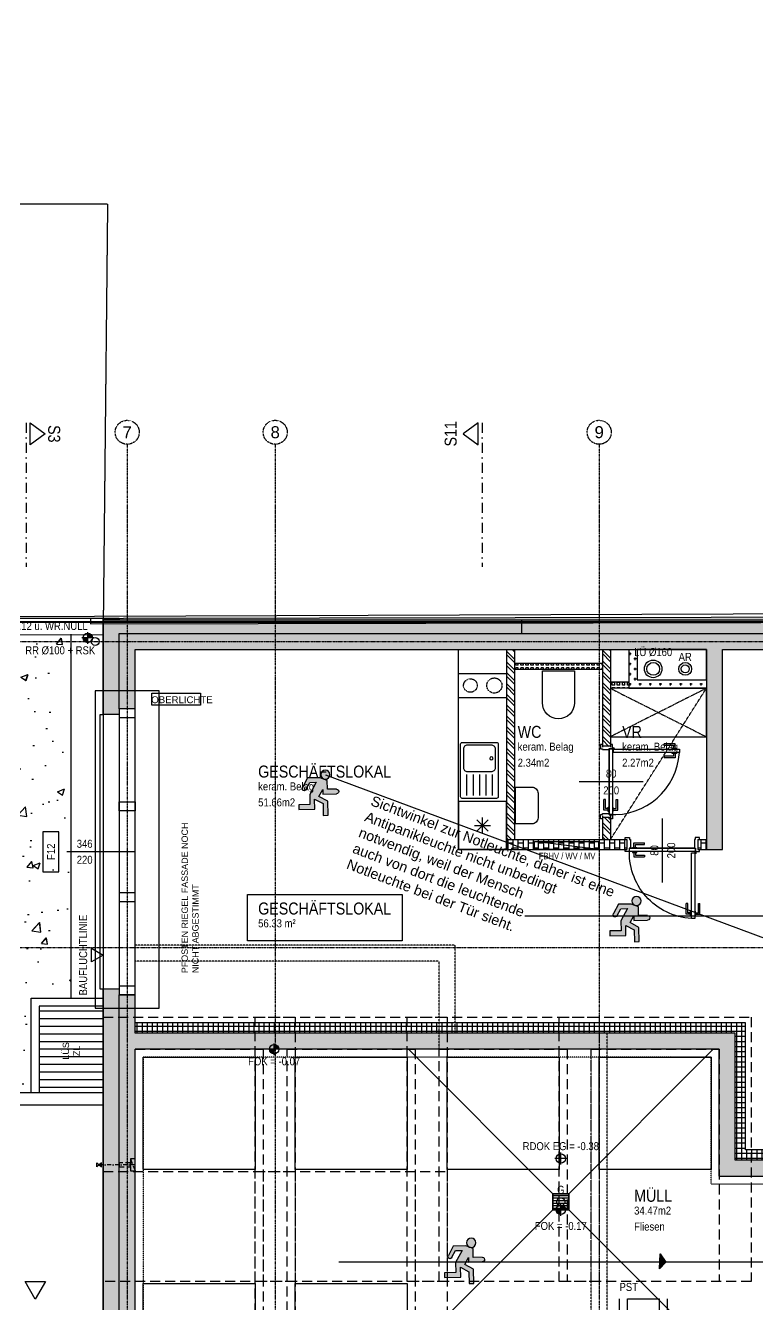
# Model space of a CAD drawing. Header units: millimetres. Extents: x -5498 to 144064, y 340 to 109563.
# Drawn here: x 48446 to 57595, y 48069 to 64046 of the extents above; entities that cross this region are included whole.
import ezdxf
from ezdxf.enums import TextEntityAlignment as Align

# ---------------------------------------------------------------- set-up
doc = ezdxf.new("R2010")
doc.units = ezdxf.units.MM
for name, pattern in [('ACAD_ISO08W100', [36, 24, -3, 6, -3]), ('DASHDOT', [1, 0.5, -0.25, 0, -0.25]), ('HIDDEN', [0.375, 0.25, -0.125]), ('HIDDEN2', [0.1875, 0.125, -0.0625]), ('STRICHLINIE', [0.75, 0.5, -0.25]), ('STRICHPUNKT', [1, 0.5, -0.25, 0, -0.25]), ('STRICHPUNKTX2', [2, 1, -0.5, 0, -0.5])]:
    doc.linetypes.add(name, pattern=pattern)
for name, color, linetype in [('00-WOL-G00-LEG-M0', 22, 'Continuous'), ('00_HLP-G00-LEG-M0', 6, 'Continuous'), ('01-ANS-G00-LEG-M0', 251, 'Continuous'), ('01-BFL-G00-LEG-M0', 251, 'Continuous'), ('01-SCH-G00-LEG-M0', 251, 'STRICHPUNKTX2'), ('01-SYM-G00-Leg-M0', 251, 'Continuous'), ('01-TXT---------M0', 251, 'Continuous'), ('01-TXT---------PP', 1, 'Continuous'), ('01-TXT-G00-LEG-M0', 1, 'Continuous'), ('02-ABB-G00-LEG-M0', 251, 'Continuous'), ('02-ANS-G00-LEG-M0', 251, 'Continuous'), ('02-ANS-G00-LEG-Rigol', 251, 'Continuous'), ('02-AXO-G00-LEG-M0', 251, 'STRICHPUNKT'), ('02-DIM-G00-LEG-BEHÖRDE', 251, 'Continuous'), ('02-FIL-G00-LEG-GK', 251, 'Continuous'), ('02-FIL-G00-LEG-GRÜN', 251, 'Continuous'), ('02-FIL-G00-LEG-LILA', 251, 'Continuous'), ('02-FIL-G00-LEG-ORANGE', 251, 'Continuous'), ('02-FIL-G00-Leg-STB', 251, 'Continuous'), ('02-TWA---------M0', 251, 'Continuous'), ('02-TWA-G00-LEG-M0', 251, 'Continuous'), ('02-TWB-G00-LEG-M0', 251, 'Continuous'), ('02-WDA-G00-LEG-M0', 251, 'Continuous'), ('02-ZWA---------M0', 251, 'Continuous'), ('02-ZWA-G00-LEG-M0', 251, 'Continuous'), ('03-ANS-G00-LEG-M0', 251, 'Continuous'), ('03-HID-G00-LEG-M0', 251, 'HIDDEN2'), ('03-SYM-G00-LEG-M0', 251, 'Continuous'), ('04-TXT---------EP', 251, 'Continuous'), ('04-TXT-G00-Leg-M0', 251, 'Continuous'), ('04-TXT-G00-LEG-POS', 8, 'Continuous'), ('05-STO--------M0', 251, 'Continuous'), ('05-STO-G00-LEG-M0', 251, 'Continuous'), ('05-SYM---------M0', 251, 'Continuous'), ('05-SYM--------M0', 251, 'Continuous'), ('05-SYM-G00-LEG-M0', 251, 'Continuous'), ('05-TXT---------PP', 8, 'Continuous'), ('05-TXT--------M0', 251, 'Continuous'), ('05-TXT-G00-LEG-M0', 251, 'Continuous'), ('07-MOB---------M0', 251, 'Continuous'), ('07-SAN---------M0', 251, 'Continuous'), ('07-SAN-G00-LEG-FBHZG-EVERT', 251, 'Continuous'), ('07-SAN-G00-Leg-Küche', 251, 'Continuous'), ('07-SAN-G00-LEG-M0', 251, 'Continuous'), ('07-SYM-G00-LEG-M0', 251, 'STRICHPUNKT'), ('07-TXT---------M0', 251, 'Continuous'), ('07_MOB-G00-LEG-M0', 6, 'HIDDEN2'), ('09-VER-G00-LEG-GRUNDSTÜCKSGRENZE', 251, 'Continuous'), ('09-WEG_G00-LEG-M0', 251, 'Continuous')]:
    doc.layers.add(name, color=color, linetype=linetype)
doc.layers.add('00_HLP---------M0', color=251, linetype='Continuous', plot=False)
doc.layers.add('07_MOB---------M0', color=251, linetype='Continuous', plot=False)
doc.layers.add('E_ERDUNG', color=150, linetype='ACAD_ISO08W100', true_color=0x0f87ff)
doc.layers.add('E_Steckdose+Schalter', color=150, linetype='Continuous', true_color=0x0b6cf4)
doc.styles.add('ARIAL', font='arial.ttf', dxfattribs={"width": 0.85})
doc.styles.get("Standard").update_dxf_attribs({"font": 'arial.ttf'})
doc.linetypes.add('ZICKZACK', pattern='A,0.00254,-5.08,[131,ltypeshp.shx,S=5.08,R=0,X=-5.08,Y=0],-10.16,[131,ltypeshp.shx,S=5.08,R=180,X=5.08,Y=0],-5.08', length=20.32254)
pattern_1 = [(135, (-23245.73, -3508.61), (-67.35192, -67.35192), []), (135, (-23245.73, -3463.7), (-67.35192, -67.35192), [])]
pattern_2 = [(359.70755, (-20078.772, 18756.93), (47.764726, 27.252854), [31.75, -63.5]), (119.70755, (-20078.772, 18756.93), (-47.484027, 27.739039), [31.75, -63.5]), (59.70755, (-20078.772, 18756.93), (0.280699, 54.9918935), [-63.5, 31.75])]
pattern_3 = [(360, (91754.27, -3508.606), (47.625, 27.4963), [31.75, -63.5]), (120, (91754.27, -3508.606), (-47.624994, 27.49631), [31.75, -63.5]), (60, (91754.27, -3508.606), (6e-06, 54.99261), [-63.5, 31.75])]
pattern_4 = [(90, (-23245.73, -3508.606), (-63.5, 4e-09), []), (180, (-23245.73, -3508.6), (-8e-09, -127), [63.5, -63.5]), (180, (-23245.73, -3445.1), (-8e-09, -127), [-63.5, 63.5])]

# ---------------------------------------------------------------- blocks, each defined once
blk = doc.blocks.new('654564564566')
at = {"layer": 'E_Steckdose+Schalter'}
blk.add_lwpolyline([(-62.77, 3878), (-62.76, 3871.9), (-64.27, 3871.9), (-64.28, 3877.99), (-62.77, 3878)], dxfattribs=at)
blk.add_text('OBERLICHTE', height=0.86, rotation=270.0618, dxfattribs=at).set_placement((-64.02, 3878.07))
blk = doc.blocks.new('01-SQM')
at = {"layer": '01-TXT---------M0', "color": 1, "style": 'ARIAL', "width": 0.85}
blk.add_attdef('ROOM', (0, 0), '', height=0.15, dxfattribs=at)
blk.add_attdef('AREA', text='', height=0.1, dxfattribs=at).set_placement((0, -0.06), align=Align.TOP_LEFT)
at = {"layer": '01-TXT---------PP', "color": 1, "style": 'ARIAL', "width": 0.85}
blk.add_attdef('NR', text='', height=0.15, dxfattribs=at).set_placement((-0.117, 0), align=Align.RIGHT)
blk.add_attdef('FLOOR', text='', height=0.1, dxfattribs=at).set_placement((0, -0.26), align=Align.TOP_LEFT)
blk = doc.blocks.new('03-rar')
blk.add_circle((0, 0), 0.05)
at = {"layer": '01-TXT---------M0', "color": 8, "style": 'ARIAL', "width": 0.85}
blk.add_attdef('RR', text='', height=0.1, dxfattribs=at).set_placement((0, 0.1), align=Align.CENTER)
blk = doc.blocks.new('05-TXT')
at = {"layer": '05-TXT--------M0'}
blk.add_line((-0.4, 0), (0.4, 0), dxfattribs=at)
at = {"layer": '05-TXT--------M0', "color": 8, "style": 'ARIAL', "width": 0.85}
blk.add_attdef('BREITE', text='', height=0.1, dxfattribs=at).set_placement((0, 0.05), align=Align.CENTER)
blk.add_attdef('HÖHE', text='', height=0.1, rotation=360, dxfattribs=at).set_placement((0, -0.06), align=Align.TOP_CENTER)
blk = doc.blocks.new('TÜR-80_10er-WAND')
at = {"layer": '00_HLP---------M0'}
blk.add_lwpolyline([(0.411, -0.025), (-0.411, -0.025), (-0.411, -0.025), (-0.411, 0.017), (0.411, 0.017)], close=True, dxfattribs=at)
for points in [[(0.4, 0.017), (-0.4, 0.017)], [(-0.375, 0.017), (-0.375, 0.027), (-0.32, 0.027), (-0.32, 0.017)], [(-0.357, 0.027), (-0.357, 0.083), (-0.222, 0.083)], [(-0.337, 0.027), (-0.337, 0.063), (-0.222, 0.063)], [(-0.222, 0.063), (-0.222, 0.083)], [(-0.375, -0.025), (-0.375, -0.035), (-0.32, -0.035), (-0.32, -0.025)], [(-0.357, -0.035), (-0.357, -0.091), (-0.222, -0.091)], [(-0.337, -0.035), (-0.337, -0.071), (-0.222, -0.071)], [(-0.222, -0.071), (-0.222, -0.091)]]:
    blk.add_lwpolyline(points, dxfattribs=at)
at = {"layer": '02-ZWA---------M0'}
for points in [[(-0.445, 0.1), (-0.445, 0)], [(0.445, 0.1), (0.445, 0)]]:
    blk.add_lwpolyline(points, dxfattribs=at)
at = {"layer": '05-STO--------M0'}
for points in [[(-0.465, 0.1), (-0.465, 0.125), (-0.41, 0.125), (-0.41, 0.1), (-0.4, 0.1), (-0.4, 0.017), (-0.415, 0.017), (-0.415, -0.025), (-0.465, -0.025), (-0.465, 0)], [(0.465, 0.1), (0.465, 0.125), (0.41, 0.125), (0.41, 0.1), (0.4, 0.1), (0.4, 0.017), (0.415, 0.017), (0.415, -0.025), (0.465, -0.025), (0.465, 0)]]:
    blk.add_lwpolyline(points, dxfattribs=at)
at = {"layer": '05-SYM---------M0'}
for points in [[(0.352, -0.808), (0.296, -0.808), (0.296, -0.673)], [(0.316, -0.673), (0.296, -0.673)], [(0.352, -0.788), (0.316, -0.788), (0.316, -0.673)], [(0.362, -0.826), (0.352, -0.826), (0.352, -0.771), (0.362, -0.771)], [(0.404, -0.826), (0.414, -0.826), (0.414, -0.771), (0.404, -0.771)], [(0.414, -0.808), (0.47, -0.808), (0.47, -0.673)], [(0.414, -0.788), (0.45, -0.788), (0.45, -0.673)], [(0.45, -0.673), (0.47, -0.673)]]:
    blk.add_lwpolyline(points, dxfattribs=at)
at = {"layer": '05-SYM--------M0'}
blk.add_lwpolyline([(0.404, -0.039), (0.404, -0.862), (0.404, -0.862), (0.362, -0.862), (0.362, -0.039)], close=True, dxfattribs=at)
for points in [[(0.41, -0.036), (0.42, -0.036)], [(0.415, -0.031), (0.415, -0.041)]]:
    blk.add_lwpolyline(points, dxfattribs=at)
blk.add_circle((0.415, -0.036), 0.01, dxfattribs=at)
blk.add_arc((0.415, -0.036), 0.828, 176.3309, 266.3309, dxfattribs=at)
blk = doc.blocks.new('04-TXT')
blk.add_line((0, 0), (0.853, 0))
at = {"layer": '04-TXT---------EP', "color": 8, "style": 'ARIAL', "width": 0.85}
blk.add_attdef('WIDTH', text='', height=0.1, dxfattribs=at).set_placement((0.632, 0.05), align=Align.CENTER)
blk.add_attdef('HEIGHT', text='', height=0.1, dxfattribs=at).set_placement((0.632, -0.05), align=Align.TOP_CENTER)
blk = doc.blocks.new('schnittführung')
at = {"color": 4, "linetype": 'DASHDOT', "ltscale": 0.25}
blk.add_line((0.237, -0.138), (0.237, 1.662), dxfattribs=at)
blk.add_line((0.237, -0.138), (0.237, 1.662), dxfattribs=at)
blk.add_line((0.237, -0.138), (0.237, 1.662), dxfattribs=at)
at = {"color": 4}
blk.add_lwpolyline([(0.187, 0.138), (0.187, -0.138), (0, 0)], close=True, dxfattribs=at)
at = {"layer": '07-TXT---------M0', "color": 9, "style": 'ARIAL', "text_generation_flag": 6, "width": 0.85}
blk.add_attdef('SCHNITT', text='', height=0.15, rotation=270, dxfattribs=at).set_placement((-0.037, 0), align=Align.CENTER)
blk = doc.blocks.new('03-PST')
for p, q in [((0, -0.1), (0, 0.1)), ((0.1, -0.1), (0.1, 0.1)), ((0.1, 0.1), (0.5, 0.1)), ((0.5, -0.1), (0.5, 0.1)), ((0.6, -0.1), (0.6, 0.1)), ((0.5, -0.1), (0.1, -0.1))]:
    blk.add_line(p, q)
at = {"layer": '01-TXT---------M0', "color": 8, "style": 'ARIAL', "width": 0.85}
blk.add_attdef('KS', text='', height=0.1, dxfattribs=at).set_placement((0, 0.3), align=Align.TOP_LEFT)
blk = doc.blocks.new('01-HK1')
for p, q in [((-0.001, -0.074), (-0.001, 0.074)), ((0.074, 0), (-0.075, 0))]:
    blk.add_line(p, q)
blk.add_circle((-0.001, 0), 0.0586)
for points in [[(-0.001, 0.059), (0.041, 0.041), (-0.001, 0)], [(-0.001, 0), (0.058, 0), (0.041, 0.041)], [(-0.059, 0), (-0.042, -0.041), (-0.001, 0)], [(-0.042, -0.041), (-0.001, -0.059), (-0.001, 0)]]:
    blk.add_solid(points)
at = {"layer": '01-TXT---------M0', "color": 8, "style": 'ARIAL', "width": 0.85}
blk.add_attdef('HEIGHT', text='', height=0.1, dxfattribs=at).set_placement((0, 0.2), align=Align.TOP_CENTER)
blk = doc.blocks.new('mülltonne_1100l')
at = {"layer": '07-MOB---------M0'}
blk.add_lwpolyline([(-0.7, 0.7), (0.7, 0.7), (0.7, -0.7), (-0.7, -0.7), (-0.7, 0.7)], dxfattribs=at)
at = {"layer": '07_MOB---------M0', "linetype": 'HIDDEN2'}
for points in [[(-1.2, -2.1), (-1.2, 1.2), (1.2, 1.2), (1.2, -2.1), (-1.2, -2.1)], [(-0.8, -2.1), (-0.8, 0.8), (0.8, 0.8), (0.8, -2.1)]]:
    blk.add_lwpolyline(points, dxfattribs=at)
blk = doc.blocks.new('mülltonne_770l')
at = {"layer": '07-MOB---------M0'}
blk.add_lwpolyline([(-0.7, -0.5), (-0.7, 0.5), (0.7, 0.5), (0.7, -0.5), (-0.7, -0.5)], dxfattribs=at)
at = {"layer": '07_MOB---------M0', "linetype": 'HIDDEN2'}
blk.add_lwpolyline([(-1.2, -1.9), (-1.2, 1), (1.2, 1), (1.2, -1.9), (-1.2, -1.9)], close=True, dxfattribs=at)
blk.add_lwpolyline([(-0.8, -1.9), (-0.8, 0.6), (0.8, 0.6), (0.8, -1.9)], dxfattribs=at)
blk = doc.blocks.new('07-WC')
blk.add_lwpolyline([(-0.015, -0.2), (-0.415, -0.2, -1), (-0.415, 0.2), (-0.015, 0.2)], format="xyb", close=True)
blk = doc.blocks.new('07-WT-WC')
blk.add_lwpolyline([(1.005, -0.015), (1.005, -0.22, -0.414214), (0.93, -0.295), (0.62, -0.295, -0.414214), (0.545, -0.22), (0.545, -0.015)], format="xyb", close=True)
blk = doc.blocks.new('Kühlschrank')
blk.add_lwpolyline([(-0.3, 0), (0.3, 0), (0.3, -0.6), (-0.3, -0.6)], close=True)
for points in [[(-0.1, -0.3), (0.1, -0.3)], [(0.071, -0.229), (-0.071, -0.371)], [(-0.071, -0.229), (0.071, -0.371)], [(0, -0.2), (0, -0.4)]]:
    blk.add_lwpolyline(points)
blk = doc.blocks.new('Spüle')
for points in [[(0.4, -0.02), (-0.26, -0.02, 0.414214), (-0.28, -0.04), (-0.28, -0.47, 0.414214), (-0.26, -0.49), (0.4, -0.49, 0.414214), (0.42, -0.47), (0.42, -0.04, 0.414214)], [(-0.195, -0.055), (0.035, -0.055, -0.414214), (0.085, -0.105), (0.085, -0.405, -0.414214), (0.035, -0.455), (-0.195, -0.455, -0.414214), (-0.245, -0.405), (-0.245, -0.105, -0.414214)]]:
    blk.add_lwpolyline(points, format="xyb", close=True)
for points in [[(0.12, -0.095), (0.385, -0.095)], [(0.12, -0.175), (0.385, -0.175)], [(0.12, -0.255), (0.385, -0.255)], [(0.12, -0.335), (0.385, -0.335)], [(0.12, -0.415), (0.385, -0.415)]]:
    blk.add_lwpolyline(points)
blk.add_circle((-0.08, -0.405), 0.02)
blk = doc.blocks.new('01-HK3')
blk.add_lwpolyline([(0, 0), (0.0423, 0.0732), (-0.0423, 0.0732)], close=True)
at = {"color": 0, "style": 'ARIAL', "width": 0.85}
blk.add_attdef('HEIGHT', text='', height=0.05, dxfattribs=at).set_placement((0, 0.35), align=Align.TOP_CENTER)
blk = doc.blocks.new('türachse&qualität')
at = {"layer": '05-SYM---------M0'}
blk.add_line((-0.4, 0), (-0.4, 0), dxfattribs=at)
at = {"layer": '05-TXT---------PP'}
blk.add_lwpolyline([(-0.5, -0.25), (-0.5, 0.25), (-0.7, 0.25), (-0.7, -0.25)], close=True, dxfattribs=at)
at = {"layer": '05-TXT---------PP', "color": 8, "style": 'ARIAL', "text_generation_flag": 6, "width": 0.85}
blk.add_attdef('POS.NR.', text='', height=0.1, rotation=270, dxfattribs=at).set_placement((-0.653, -0.011), align=Align.TOP_CENTER)
blk = doc.blocks.new('07_Kemper-ventil')
at = {"layer": '02-TWA---------M0', "linetype": 'HIDDEN2', "ltscale": 0.5}
for points in [[(-0.075, 0), (-0.075, -0.06), (0.075, -0.06), (0.075, 0), (-0.075, 0)], [(-0.025, -0.06), (-0.025, -0.2), (0.025, -0.2), (0.025, -0.06)]]:
    blk.add_lwpolyline(points, close=True, dxfattribs=at)
blk.add_lwpolyline([(-0.075, -0.06), (0.075, 0)], dxfattribs=at)
at = {"layer": '07-SAN---------M0', "linetype": 'STRICHPUNKT', "ltscale": 0.1}
blk.add_lwpolyline([(0, 0), (0, -0.48)], dxfattribs=at)
at = {"layer": '07-SAN---------M0'}
for points in [[(0.025, -0.42), (-0.025, -0.42), (0, -0.45), (0.025, -0.42)], [(0.025, -0.48), (-0.025, -0.48), (0, -0.45), (0.025, -0.48)]]:
    blk.add_lwpolyline(points, close=True, dxfattribs=at)
blk = doc.blocks.new('01-HK2')
for p, q in [((0.098, 0), (-0.098, 0)), ((0, -0.098), (0, 0.098))]:
    blk.add_line(p, q)
blk.add_circle((0, 0), 0.0773)
at = {"layer": '01-TXT---------M0', "color": 8, "style": 'ARIAL', "width": 0.85}
blk.add_attdef('HEIGHT', text='', height=0.1, rotation=360, dxfattribs=at).set_placement((0, 0.132), align=Align.BOTTOM_CENTER)
blk = doc.blocks.new('TÜR-80_12-5er-WAND')
at = {"layer": '00_HLP---------M0'}
blk.add_lwpolyline([(-0.025, 0.411), (-0.025, -0.411), (-0.025, -0.411), (0.017, -0.411), (0.017, 0.411)], close=True, dxfattribs=at)
for points in [[(0.017, 0.4), (0.017, -0.4)], [(-0.035, -0.357), (-0.091, -0.357), (-0.091, -0.222)], [(-0.071, -0.222), (-0.091, -0.222)], [(-0.035, -0.337), (-0.071, -0.337), (-0.071, -0.222)], [(0.027, -0.357), (0.083, -0.357), (0.083, -0.222)], [(0.027, -0.337), (0.063, -0.337), (0.063, -0.222)], [(0.063, -0.222), (0.083, -0.222)], [(-0.025, -0.375), (-0.035, -0.375), (-0.035, -0.32), (-0.025, -0.32)], [(0.017, -0.375), (0.027, -0.375), (0.027, -0.32), (0.017, -0.32)]]:
    blk.add_lwpolyline(points, dxfattribs=at)
at = {"layer": '02-ZWA---------M0'}
for points in [[(0.125, 0.445), (0, 0.445)], [(0.125, -0.445), (0, -0.445)]]:
    blk.add_lwpolyline(points, dxfattribs=at)
at = {"layer": '05-STO--------M0'}
for points in [[(0.125, 0.465), (0.15, 0.465), (0.15, 0.41), (0.125, 0.41), (0.125, 0.4), (0.017, 0.4), (0.017, 0.415), (-0.025, 0.415), (-0.025, 0.465), (0, 0.465)], [(0.125, -0.465), (0.15, -0.465), (0.15, -0.41), (0.125, -0.41), (0.125, -0.4), (0.017, -0.4), (0.017, -0.415), (-0.025, -0.415), (-0.025, -0.465), (0, -0.465)]]:
    blk.add_lwpolyline(points, dxfattribs=at)
at = {"layer": '05-SYM---------M0'}
for points in [[(-0.826, 0.404), (-0.826, 0.414), (-0.771, 0.414), (-0.771, 0.404)], [(-0.826, 0.362), (-0.826, 0.352), (-0.771, 0.352), (-0.771, 0.362)], [(-0.808, 0.414), (-0.808, 0.47), (-0.673, 0.47)], [(-0.808, 0.352), (-0.808, 0.296), (-0.673, 0.296)], [(-0.788, 0.414), (-0.788, 0.45), (-0.673, 0.45)], [(-0.788, 0.352), (-0.788, 0.316), (-0.673, 0.316)], [(-0.673, 0.45), (-0.673, 0.47)], [(-0.673, 0.316), (-0.673, 0.296)]]:
    blk.add_lwpolyline(points, dxfattribs=at)
at = {"layer": '05-SYM--------M0'}
blk.add_lwpolyline([(-0.039, 0.404), (-0.862, 0.404), (-0.862, 0.404), (-0.862, 0.362), (-0.039, 0.362)], close=True, dxfattribs=at)
for points in [[(-0.031, 0.415), (-0.041, 0.415)], [(-0.036, 0.41), (-0.036, 0.42)]]:
    blk.add_lwpolyline(points, dxfattribs=at)
blk.add_circle((-0.036, 0.415), 0.01, dxfattribs=at)
blk.add_arc((-0.036, 0.415), 0.828, 183.6691, 273.6691, dxfattribs=at)
blk = doc.blocks.new('4444444')
at = {"lineweight": 30}
h = blk.add_hatch(color=100, dxfattribs=at)
h.dxf.hatch_style = 1
h.paths.add_polyline_path([(431811, 98429), (431736, 98430), (431807, 98326)])
h.paths.add_polyline_path([(431814, 98512), (431736, 98430), (431811, 98429)])
at = {"color": 102, "lineweight": 30, "true_color": 0x21de37}
blk.add_lwpolyline([(431736, 98430), (431807, 98326), (431736, 98430), (431814, 98512), (431807, 98326)], dxfattribs=at)
blk = doc.blocks.new('9809550')
at = {"color": 18, "lineweight": 30, "true_color": 0x000000}
for points in [[(423921.7, 99168.8), (423956.8, 99168.8), (423956.8, 99202.9), (423984.5, 99214.5), (424033.7, 99214.5), (424053.8, 99178.3)], [(424040.2, 99170.9), (424025.2, 99196.7), (423999.7, 99196.8), (424026.2, 99150.3), (424026.2, 99110.9), (424070.2, 99110.9), (424070.2, 99092.3), (424007.5, 99092.3), (424007.5, 99131.7), (423975, 99113.1), (423975, 99067), (423956.5, 99067), (423956.5, 99122.4), (423990.5, 99141.9), (423975.1, 99168.8), (423975.1, 99150.2), (423921.7, 99150.3)]]:
    blk.add_lwpolyline(points, dxfattribs=at)
blk.add_circle((423963.6, 99225.9), 18.1, dxfattribs=at)
for centre, radius, start, end in [((424047.8, 99173.1), 7.96, 195.7299, 41.4005), ((423921.7, 99159.5), 9.27, 89.9849, 270.0151)]:
    blk.add_arc(centre, radius, start, end, dxfattribs=at)
blk = doc.blocks.new('750298750')
h = blk.add_hatch(color=3)
h.paths.add_polyline_path([(426943.6, 99576.9), (426968.1, 99576.8), (426982.5, 99552, 1.25347), (426995.6, 99559.2), (426976.3, 99594), (426929, 99594), (426902.3, 99582.8), (426902.3, 99550), (426868.6, 99550, 1), (426868.6, 99532.2), (426919.9, 99532.1), (426919.9, 99550), (426934.8, 99524.1), (426902.1, 99505.4), (426902.1, 99452.1), (426919.8, 99452.1), (426919.8, 99496.4), (426951.1, 99514.3), (426951.1, 99476.4), (427011.4, 99476.4), (427011.4, 99494.3), (426969.1, 99494.3), (426969.1, 99532.2)])
h.paths.add_polyline_path([(426891.5, 99604.9, 1), (426926.3, 99604.9, 1)])
at = {"xscale": 0.9619413167778113, "yscale": 0.9619413167778113, "zscale": 0.9619413167778113}
blk.add_blockref('9809550', (19080.8, 4155.4), dxfattribs=at)

msp = doc.modelspace()

# ---------------------------------------------------------------- hatches: boundary and pattern name
at = {"layer": '01-ANS-G00-LEG-M0'}
h = msp.add_hatch(dxfattribs=at)
h.set_pattern_fill('ANSI31', color=256, scale=10, angle=422.0465, style=0)
h.set_pattern_definition([(360, (-23345.727, -3401.123), (2e-09, 31.75), [])])
h.paths.add_polyline_path([(55037, 49451), (55237, 49451), (55237, 49251), (55037, 49251)])
at = {"layer": '02-ANS-G00-LEG-Rigol'}
h = msp.add_hatch(dxfattribs=at)
h.set_pattern_fill('ANSI31', color=256, scale=30, angle=422.0465, style=0)
h.set_pattern_definition([(360, (-23245.73, -3508.61), (6e-09, 95.25), [])])
h.paths.add_polyline_path([(48617, 51796), (49417, 51796), (49417, 50711), (48617, 50711)])
at = {"layer": '02-FIL-G00-LEG-GK'}
h = msp.add_hatch(dxfattribs=at)
h.set_pattern_fill('CROSS', color=256, scale=10, angle=197.0465, style=0)
h.set_pattern_definition([(90, (-23245.73, -3508.606), (-63.5, 63.5), [31.75, -95.25]), (180, (-23229.854, -3492.73), (-63.5, -63.5), [31.75, -95.25])])
h.paths.add_polyline_path([(56092, 56251), (55987, 56251), (55987, 55761), (56957, 55761), (56957, 55866), (56092, 55866)])
at = {"layer": '02-FIL-G00-LEG-GK', "ltscale": 0.2}
h = msp.add_hatch(dxfattribs=at)
h.set_pattern_fill('SQUARE', color=256, scale=10, angle=197.0465, style=0)
h.set_pattern_definition([(90, (-23245.73, -3508.606), (-31.75, 2e-09), [31.75, -31.75]), (180, (-23245.73, -3508.606), (-2e-09, -31.75), [31.75, -31.75])])
h.paths.add_polyline_path([(55657, 56001), (55657, 56076), (54557, 56076), (54557, 56001)])
h = msp.add_hatch(dxfattribs=at)
h.set_pattern_fill('SQUARE', color=256, scale=10, angle=197.0465, style=0)
h.set_pattern_definition([(90, (-23245.73, -3503.606), (-31.75, 2e-09), [31.75, -31.75]), (180, (-23245.73, -3503.606), (-2e-09, -31.75), [31.75, -31.75])])
h.paths.add_polyline_path([(55987, 55841), (55757, 55841), (55757, 55766), (55987, 55766)])
h = msp.add_hatch(dxfattribs=at)
h.set_pattern_fill('NET', color=256, scale=20, angle=197.0465, style=0)
h.set_pattern_definition([(90, (-23245.73, -3508.606), (-63.5, 4e-09), []), (180, (-23245.73, -3508.606), (-4e-09, -63.5), [])])
h.paths.add_polyline_path([(49817, 51586), (49817, 51456), (57317, 51456), (57317, 49871), (61517, 49871), (61517, 50001), (57447, 50001), (57447, 51586)])
at = {"layer": '02-FIL-G00-LEG-GRÜN'}
h = msp.add_hatch(dxfattribs=at)
h.set_pattern_fill('AR-CONC', color=256, scale=5, angle=107.339, style=0)
h.set_pattern_definition([(50.29245, (-23244.2, -3508.6), (911.318, -75.045), [95.25, -1047.75]), (355.2925, (-23244.2, -3508.6), (-181.088, 954.371), [76.2, -838.2]), (100.7435, (-23168.3, -3514.9), (730.234, 879.322), [80.95, -890.45]), (46.4767, (-23245.5, -3254.6), (1356.45, -203.291), [142.875, -1571.625]), (96.928, (-23132.5, -3271.6), (1180.691, 1243.17), [121.425, -1335.675]), (351.4765, (-23245.5, -3254.6), (1180.693, 1243.168), [114.3, -1257.3]), (21.29245, (-23118.2, -3317.5), (760.6744, -507.4516), [95.25, -1047.75]), (326.2925, (-23118.2, -3317.5), (304.305, 922.505), [76.2, -838.2]), (71.7439, (-23054.8, -3359.76), (1064.978, 415.0556), [80.95, -890.45]), (37.79245, (-23244.23, -3508.6), (13.2849, 422.8485), [0, -828.04, 0, -850.9, 0, -841.375]), (7.79245, (-23244.23, -3508.6), (331.5372, 502.6017), [0, -485.14, 0, -808.99, 0, -320.675]), (327.79245, (-23527.44, -3510.06), (678.0903, -25.1829), [0, -317.5, 0, -990.6, 0, -1314.45]), (317.79245, (-23654.43, -3510.7), (739.9873, 130.9112), [0, -412.75, 0, -657.86, 0, -933.45])])
h.paths.add_polyline_path([(44484, 50711), (44484, 56431), (49018, 56436), (49018, 51896), (48518, 51896), (48518, 50711)])
h = msp.add_hatch(dxfattribs=at)
h.set_pattern_fill('AR-CONC', color=256, scale=5, angle=107.339, style=0)
h.set_pattern_definition([(50.29245, (-23245.7, -3508.6), (911.318, -75.045), [95.25, -1047.75]), (355.2925, (-23245.7, -3508.6), (-181.088, 954.371), [76.2, -838.2]), (100.7435, (-23169.8, -3514.9), (730.234, 879.322), [80.95, -890.45]), (46.4767, (-23247, -3254.6), (1356.45, -203.291), [142.875, -1571.625]), (96.928, (-23134, -3271.5), (1180.691, 1243.17), [121.425, -1335.675]), (351.4765, (-23247, -3254.6), (1180.693, 1243.168), [114.3, -1257.3]), (21.29245, (-23119.7, -3317.46), (760.6744, -507.4516), [95.25, -1047.75]), (326.2925, (-23119.7, -3317.5), (304.305, 922.505), [76.2, -838.2]), (71.7439, (-23056.3, -3359.75), (1064.978, 415.0556), [80.95, -890.45]), (37.79245, (-23245.73, -3508.6), (13.2849, 422.8485), [0, -828.04, 0, -850.9, 0, -841.375]), (7.79245, (-23245.73, -3508.6), (331.5372, 502.6017), [0, -485.14, 0, -808.99, 0, -320.675]), (327.79245, (-23528.94, -3510.05), (678.0903, -25.1829), [0, -317.5, 0, -990.6, 0, -1314.45]), (317.79245, (-23655.93, -3510.7), (739.9873, 130.9112), [0, -412.75, 0, -657.86, 0, -933.45])])
h.paths.add_polyline_path([(46917, 50711), (46917, 56436), (49017, 56436), (49017, 51896), (48517, 51896), (48517, 50711)])
at = {"layer": '02-FIL-G00-LEG-LILA'}
h = msp.add_hatch(dxfattribs=at)
h.set_pattern_fill('HONEY', color=256, scale=10, angle=107.0465, style=0)
h.set_pattern_definition(pattern_2)
h.paths.add_polyline_path([(49417, 56621), (49417, 56641), (49617, 56642), (49617, 56621)])
h = msp.add_hatch(dxfattribs=at)
h.set_pattern_fill('HONEY', color=256, scale=10, angle=107.0465, style=0)
h.set_pattern_definition(pattern_3)
h.paths.add_polyline_path([(54650, 56621), (49417, 56621), (49417, 55451), (49617, 55451), (49617, 55511), (49617, 56451), (54650, 56451)])
h = msp.add_hatch(dxfattribs=at)
h.set_pattern_fill('HONEY', color=256, scale=10, angle=107.0465, style=0)
h.set_pattern_definition(pattern_2)
h.paths.add_polyline_path([(49617, 56621), (49617, 56642), (61717, 56665), (61717, 56621)])
h = msp.add_hatch(dxfattribs=at)
h.set_pattern_fill('HONEY', color=256, scale=10, angle=107.0465, style=0)
h.set_pattern_definition(pattern_3)
h.paths.add_polyline_path([(61917, 56621), (61717, 56621), (54650, 56621), (54650, 56451), (61717, 56451), (61717, 55521), (61717, 55521), (61717, 55321), (61917, 55321)])
h.paths.add_polyline_path([(61717, 55521), (61217, 55521), (61217, 55381), (61217, 55381), (61217, 55321), (61717, 55321)], flags=16)
h = msp.add_hatch(dxfattribs=at)
h.set_pattern_fill('HONEY', color=256, scale=10, angle=107.0465, style=0)
h.set_pattern_definition(pattern_2)
h.paths.add_polyline_path([(49617, 51936), (49617, 51996), (49417, 51996), (49417, 47161), (49207, 47161), (49207, 46961), (49257, 46961), (49617, 46961)])
at = {"layer": '02-FIL-G00-LEG-ORANGE'}
h = msp.add_hatch(dxfattribs=at)
h.set_pattern_fill('ANSI32', color=256, scale=10, angle=197.0465, style=0)
h.set_pattern_definition(pattern_1)
h.paths.add_polyline_path([(54557, 56251), (54457, 56251), (54457, 53876), (54557, 53876)])
h = msp.add_hatch(dxfattribs=at)
h.set_pattern_fill('ANSI32', color=256, scale=10, angle=197.0465, style=0)
h.set_pattern_definition(pattern_1)
h.paths.add_polyline_path([(55757, 56251), (55657, 56251), (55657, 55041), (55757, 55041)])
h = msp.add_hatch(dxfattribs=at)
h.set_pattern_fill('ANSI32', color=256, scale=10, angle=197.0465, style=0)
h.set_pattern_definition(pattern_1)
h.paths.add_polyline_path([(55757, 54156), (55657, 54156), (55657, 53876), (55757, 53876)])
h = msp.add_hatch(dxfattribs=at)
h.set_pattern_fill('BRICK', color=256, scale=10, angle=197.0465, style=0)
h.set_pattern_definition(pattern_4)
h.paths.add_polyline_path([(55962, 53876), (54457, 53876), (54457, 53751), (55962, 53751)])
h = msp.add_hatch(dxfattribs=at)
h.set_pattern_fill('BRICK', color=256, scale=10, angle=197.0465, style=0)
h.set_pattern_definition(pattern_4)
h.paths.add_polyline_path([(56957, 53876), (56852, 53876), (56852, 53751), (56957, 53751)])
at = {"layer": '02-FIL-G00-Leg-STB'}
h = msp.add_hatch(dxfattribs=at)
h.set_pattern_fill('ANSI33', color=256, scale=20, angle=107.0465, style=0)
h.set_pattern_definition([(44.70755, (-20078.77, 18761.93), (-89.34302, 90.25976), []), (44.70755, (-19988.97, 18761.47), (-89.34302, 90.25976), [63.5, -31.75])])
h.paths.add_polyline_path([(61717, 56456), (49617, 56456), (49617, 55516), (49817, 55516), (49817, 56256), (56957, 56256), (56957, 53756), (57157, 53756), (57157, 56256), (61517, 56256), (61517, 55726), (61017, 55726), (61017, 55386), (61217, 55386), (61217, 55526), (61717, 55526)])
h = msp.add_hatch(dxfattribs=at)
h.set_pattern_fill('ANSI33', color=256, scale=20, angle=107.0465, style=0)
h.set_pattern_definition([(44.70755, (-20078.77, 18756.93), (-89.34302, 90.25976), []), (44.70755, (-19988.97, 18756.47), (-89.34302, 90.25976), [63.5, -31.75])])
h.paths.add_polyline_path([(57317, 51456), (49817, 51456), (49817, 51936), (49617, 51936), (49617, 46961), (49257, 46961), (49257, 46761), (49817, 46761), (49817, 47031), (54617, 47031), (54617, 47516), (56817, 47516), (56817, 47031), (59717, 47031), (59717, 46831), (59917, 46831), (59917, 47671), (59717, 47671), (59717, 47231), (57017, 47231), (57017, 47716), (54417, 47716), (54417, 47231), (49817, 47231), (49817, 51256), (57117, 51256), (57117, 49671), (59717, 49671), (59717, 49451), (59917, 49451), (59917, 49671), (61717, 49671), (61717, 50671), (61217, 50671), (61217, 50811), (61017, 50811), (61017, 50471), (61517, 50471), (61517, 49871), (57317, 49871)])

# ---------------------------------------------------------------- linework, layer by layer
at = {"color": 1, "lineweight": 90}
msp.add_lwpolyline([(7284, 56602), (123574, 56584)], dxfattribs=at)
at = {"color": 4, "lineweight": 30}
msp.add_lwpolyline([(52194, 54687), (60763, 51500)], dxfattribs=at)
at = {"color": 102, "lineweight": 30, "true_color": 0x21de37}
for points in [[(54688, 52924), (58393, 52924), (58393, 51446), (60740, 51446)], [(52362, 48601), (59555, 48600)]]:
    msp.add_lwpolyline(points, dxfattribs=at)
at = {"layer": '00-WOL-G00-LEG-M0', "linetype": 'ZICKZACK', "ltscale": 0.005}
msp.add_lwpolyline([(50117, 55733), (49317, 55733), (49317, 51772), (50117, 51772)], close=True, dxfattribs=at)
at = {"layer": '00_HLP-G00-LEG-M0', "linetype": 'HIDDEN'}
for points in [[(55717, 47231), (55717, 51456), (53817, 51456), (53817, 52556), (49817, 52556)], [(53617, 52356), (49817, 52356)], [(55517, 51256), (53617, 51256), (53617, 52356)], [(55517, 43351), (55517, 51256)]]:
    msp.add_lwpolyline(points, dxfattribs=at)
at = {"layer": '00_HLP-G00-LEG-M0'}
for centre, radius in [((56292, 56009), 110), ((56692, 56009), 80)]:
    msp.add_circle(centre, radius, dxfattribs=at)
at = {"layer": '01-ANS-G00-LEG-M0'}
for points in [[(53232, 51256), (55037, 49451)], [(57042, 51256), (55237, 49451)], [(53017, 47231), (55037, 49251)], [(56772, 47716), (55237, 49251)]]:
    msp.add_lwpolyline(points, dxfattribs=at)
msp.add_lwpolyline([(55037, 49451), (55237, 49451), (55237, 49251), (55037, 49251)], close=True, dxfattribs=at)
at = {"layer": '01-BFL-G00-LEG-M0', "linetype": 'STRICHLINIE'}
msp.add_lwpolyline([(49417, 47161), (19277, 47161), (19303, 56514), (19330, 61746), (49471, 61820), (49417, 56595), (49417, 47161)], close=True, dxfattribs=at)
at = {"layer": '01-TXT-G00-LEG-M0'}
msp.add_lwpolyline([(51222, 53191), (53154, 53191), (53154, 52613), (51222, 52613)], close=True, dxfattribs=at)
msp.add_lwpolyline([(48567, 48134), (48440, 48354), (48694, 48354), (48567, 48134)], dxfattribs=at)
at = {"layer": '02-ABB-G00-LEG-M0'}
msp.add_lwpolyline([(49259, 56641), (49258, 56572), (61830, 56596), (61830, 56708)], dxfattribs=at)
at = {"layer": '02-ANS-G00-LEG-M0'}
msp.add_line((49417, 56641), (44634, 56632), dxfattribs=at)
for points in [[(49417, 56436), (44434, 56431)], [(49417, 52006), (49377, 52006), (49377, 55441), (49417, 55441)]]:
    msp.add_lwpolyline(points, dxfattribs=at)
msp.add_lwpolyline([(46917, 50711), (46917, 50561), (49417, 50561), (49417, 50711)], close=True, dxfattribs=at)
at = {"layer": '02-AXO-G00-LEG-M0'}
for points in [[(49717, 58815), (49717, 23888)], [(51567, 58815), (51567, 23888)], [(55617, 58815), (55617, 23888)], [(31578, 56351), (65267, 56351)], [(31654, 52526), (65267, 52526)]]:
    msp.add_lwpolyline(points, dxfattribs=at)
for centre in [(49717, 58965), (51567, 58965), (55617, 58965)]:
    msp.add_circle(centre, 150, dxfattribs=at)
at = {"layer": '02-FIL-G00-LEG-LILA'}
msp.add_lwpolyline([(54650, 56451), (54650, 56621)], dxfattribs=at)
at = {"layer": '02-TWA-G00-LEG-M0'}
for p, q in [((49617, 55511), (49617, 56451)), ((49817, 55511), (49817, 56251)), ((49617, 46961), (49617, 51936)), ((49817, 51456), (49817, 51936)), ((49817, 47231), (49817, 51256)), ((61517, 49871), (57317, 49871))]:
    msp.add_line(p, q, dxfattribs=at)
for points in [[(49617, 56451), (61717, 56451)], [(49817, 56251), (56957, 56251)], [(56957, 56251), (56957, 53751), (57157, 53751), (57157, 56251)], [(57157, 56251), (61517, 56251)], [(49817, 55511), (49617, 55511)], [(49817, 51936), (49617, 51936)], [(57317, 49871), (57317, 51456), (49817, 51456)], [(57117, 51256), (49817, 51256)], [(57117, 49671), (57117, 51256)], [(57117, 49671), (59717, 49671)]]:
    msp.add_lwpolyline(points, dxfattribs=at)
at = {"layer": '02-TWB-G00-LEG-M0'}
msp.add_lwpolyline([(62107, 74842), (61920, 56852), (61852, 56851), (61853, 56708), (44740, 56645), (44760, 59459), (44776, 61622), (44780, 64929), (44787, 68781), (44764, 74639), (49159, 74721), (49154, 75021), (62107, 74842)], dxfattribs=at)
at = {"layer": '02-WDA-G00-LEG-M0'}
for p, q in [((49417, 55441), (49417, 56621)), ((49417, 47161), (49417, 52006))]:
    msp.add_line(p, q, dxfattribs=at)
msp.add_lwpolyline([(49417, 56621), (49417, 56641), (49617, 56642), (49617, 56621)], close=True, dxfattribs=at)
for points in [[(49417, 56621), (61917, 56621)], [(49617, 55441), (49417, 55441)], [(49617, 52006), (49417, 52006)]]:
    msp.add_lwpolyline(points, dxfattribs=at)
at = {"layer": '02-ZWA-G00-LEG-M0'}
for p, q in [((54557, 56251), (54557, 53876)), ((55987, 56251), (55987, 55766)), ((56092, 56251), (56092, 55871)), ((55987, 55766), (56957, 55766)), ((56092, 55871), (56957, 55871)), ((54457, 53876), (55962, 53876))]:
    msp.add_line(p, q, dxfattribs=at)
for points in [[(54457, 56251), (54457, 53751), (55962, 53751)], [(55657, 56251), (55657, 55031)], [(55757, 56251), (55757, 55031)], [(55657, 56076), (54557, 56076)], [(55657, 56001), (54557, 56001)], [(55987, 55841), (55757, 55841)], [(55987, 55766), (55757, 55766)], [(55657, 54171), (55657, 53876)], [(55757, 54171), (55757, 53876)], [(56852, 53876), (56957, 53876)], [(56852, 53751), (56957, 53751)], [(61517, 50001), (57447, 50001), (57447, 51586), (49817, 51586)]]:
    msp.add_lwpolyline(points, dxfattribs=at)
at = {"layer": '03-ANS-G00-LEG-M0'}
msp.add_lwpolyline([(56092, 56251), (56092, 55871), (56957, 55871), (56957, 56251)], close=True, dxfattribs=at)
at = {"layer": '03-HID-G00-LEG-M0'}
for points in [[(55757, 53876), (56957, 55766)], [(55237, 49451), (55037, 49451), (55037, 49251), (55237, 49251), (55237, 49451)]]:
    msp.add_lwpolyline(points, dxfattribs=at)
at = {"layer": '03-SYM-G00-LEG-M0', "linetype": 'HIDDEN2', "ltscale": 0.5}
msp.add_lwpolyline([(59617, 47331), (59617, 49571), (57017, 49571), (57017, 51156), (49917, 51156), (49917, 47331), (54317, 47331), (54317, 47331), (57117, 47331), (57117, 47331)], close=True, dxfattribs=at)
at = {"layer": '05-STO-G00-LEG-M0'}
for points in [[(49817, 55401), (49817, 55511), (49617, 55511), (49617, 55401)], [(49817, 54346), (49817, 54236), (49617, 54236), (49617, 54346)], [(49817, 53101), (49817, 53211), (49617, 53211), (49617, 53101)], [(49817, 51936), (49817, 52046), (49617, 52046), (49617, 51936)]]:
    msp.add_lwpolyline(points, close=True, dxfattribs=at)
at = {"layer": '05-SYM-G00-LEG-M0'}
for points in [[(49617, 55401), (49617, 52046)], [(49817, 52046), (49817, 55401)]]:
    msp.add_lwpolyline(points, dxfattribs=at)
at = {"layer": '07-SAN-G00-LEG-FBHZG-EVERT'}
msp.add_lwpolyline([(55609, 53851), (55609, 53751), (54809, 53751), (54809, 53851)], close=True, dxfattribs=at)
msp.add_lwpolyline([(55609, 53751), (54809, 53851)], dxfattribs=at)
at = {"layer": '07-SAN-G00-Leg-Küche'}
msp.add_lwpolyline([(54457, 53751), (53857, 53751), (53857, 56251)], dxfattribs=at)
at = {"layer": '07_MOB-G00-LEG-M0'}
for points in [[(53857, 55951), (54457, 55951)], [(55757, 55766), (56957, 55161)], [(56957, 55766), (55757, 55161)], [(53857, 55651), (54457, 55651)]]:
    msp.add_lwpolyline(points, dxfattribs=at)
msp.add_lwpolyline([(55757, 55766), (55757, 55161), (56957, 55161), (56957, 55766), (55757, 55766)], close=True, dxfattribs=at)
for centre, radius in [((54007, 55801), 84.9), ((54307, 55801), 94.9)]:
    msp.add_circle(centre, radius, dxfattribs=at)
at = {"layer": '09-VER-G00-LEG-GRUNDSTÜCKSGRENZE'}
msp.add_lwpolyline([(61917, 26338), (50754, 26465), (34259, 26669), (34351, 56613), (7433, 56562), (7303, 56562), (7386, 72730), (7395, 74642), (22389, 74759), (44752, 74814), (44634, 56632), (44768, 56633), (61917, 56665)], close=True, dxfattribs=at)
at = {"layer": '09-WEG_G00-LEG-M0'}
for points in [[(49417, 56621), (49417, 56641)], [(49017, 51896), (49017, 56441)], [(48517, 50711), (48517, 51896), (49417, 51896)], [(49417, 51796), (48617, 51796), (48617, 50711)], [(49417, 50676), (49417, 50676)], [(49417, 50576), (49417, 50576)]]:
    msp.add_lwpolyline(points, dxfattribs=at)

# ---------------------------------------------------------------- block references
at = {"color": 102, "lineweight": 30, "true_color": 0x21de37, "xscale": -3.32448401177543, "yscale": 3.32448401177543}
for p, zscale, rotation in [((1477911, -247401), 3.324484011775428, 1.169932796728241), ((1481800, -248979), 3.32448401177543, 1.16993279672824), ((1479734, -253249), 3.32448401177543, 1.169932796728241)]:
    msp.add_blockref('750298750', p, dxfattribs=dict(at, zscale=zscale, rotation=rotation))
at = {"color": 102, "lineweight": 30, "true_color": 0x21de37, "rotation": 179.9910616337981}
msp.add_blockref('4444444', (488202, 146958), dxfattribs=at)
at = {"layer": '01-SCH-G00-LEG-M0', "xscale": 999.9999999999995, "yscale": 999.9999999999995, "zscale": 999.9999999999995, "rotation": 179.9999999979647}
msp.add_blockref('schnittführung', (48692, 58946), dxfattribs=at).add_auto_attribs({'SCHNITT': 'S3'})
at = {"layer": '01-SCH-G00-LEG-M0'}
ref = msp.add_blockref('schnittführung', (53917, 58946), dxfattribs=dict(at, xscale=-999.9999999999995, yscale=999.9999999999995, zscale=999.9999999999995, rotation=179.9999999953257))
ref.add_attrib('SCHNITT', 'S11', dxfattribs={"layer": '07-TXT---------M0', "color": 9, "height": 150, "rotation": 270, "style": 'ARIAL', "text_generation_flag": 6, "width": 0.85}).set_placement((53880, 58946), align=Align.BOTTOM_CENTER)
at = {"layer": '01-SYM-G00-Leg-M0'}
ref = msp.add_blockref('01-HK1', (49224, 56395), dxfattribs=dict(at, xscale=999.9999999999995, yscale=999.9999999999995, zscale=999.9999999999995, rotation=4.12721824252e-05))
ref.add_attrib('HEIGHT', '-0.43 = 35.12 ü. WR.NULL', dxfattribs={"layer": '01-TXT---------M0', "color": 8, "height": 100, "rotation": 0, "style": 'ARIAL', "width": 0.85}).set_placement((49224, 56595), align=Align.TOP_RIGHT)
ref = msp.add_blockref('01-HK1', (51554, 51256), dxfattribs=dict(at, xscale=999.9999999999995, yscale=999.9999999999995, zscale=999.9999999999995, rotation=4.12721824252e-05))
ref.add_attrib('HEIGHT', 'FOK = -0.07', dxfattribs={"layer": '01-TXT---------M0', "color": 8, "height": 100, "rotation": 0, "style": 'ARIAL', "width": 0.85}).set_placement((51554, 51156), align=Align.TOP_CENTER)
ref = msp.add_blockref('01-HK2', (55137, 49891), dxfattribs=dict(at, xscale=757.575758062457, yscale=757.5757580613002, zscale=757.5757580681657, rotation=1.42391001e-08))
ref.add_attrib('HEIGHT', 'RDOK EG = -0.38', dxfattribs={"layer": '01-TXT---------M0', "color": 8, "height": 100, "rotation": 0, "style": 'ARIAL', "width": 0.85}).set_placement((55137, 49966), align=Align.BOTTOM_CENTER)
ref = msp.add_blockref('01-HK1', (55137, 49251), dxfattribs=dict(at, xscale=999.9999999999995, yscale=999.9999999999995, zscale=999.9999999999995, rotation=4.12721824252e-05))
ref.add_attrib('HEIGHT', 'FOK = -0.17', dxfattribs={"layer": '01-TXT---------M0', "color": 8, "height": 100, "rotation": 0, "style": 'ARIAL', "width": 0.85}).set_placement((55137, 49099), align=Align.TOP_CENTER)
at = {"layer": '01-TXT-G00-LEG-M0', "xscale": 999.9999999999995, "yscale": 999.9999999999995, "zscale": 999.9999999999995}
for p, rotation, values in [((54598, 55147), 359.9999999917097, {'ROOM': 'WC', 'AREA': 'keram. Belag', 'FLOOR': '2.34m2'}), ((55904, 55147), 359.9999999917097, {'ROOM': 'VR', 'AREA': 'keram. Belag', 'FLOOR': '2.27m2'}), ((51354, 54651), 359.9999999917097, {'ROOM': 'GESCHÄFTSLOKAL', 'AREA': 'keram. Belag', 'FLOOR': '51.66m2'}), ((51354, 52940), 2.95675387e-08, {'ROOM': 'GESCHÄFTSLOKAL', 'AREA': '56.33 m²'}), ((56054, 49351), 359.9999999917097, {'ROOM': 'MÜLL', 'AREA': '34.47m2', 'FLOOR': 'Fliesen'})]:
    msp.add_blockref('01-SQM', p, dxfattribs=dict(at, rotation=rotation)).add_auto_attribs(values)
at = {"layer": '02-DIM-G00-LEG-BEHÖRDE'}
ref = msp.add_blockref('01-HK3', (49416, 52434), dxfattribs=dict(at, xscale=-2000.000000016161, yscale=2000.000000025193, zscale=1999.999999999999, rotation=89.9999999819864))
ref.add_attrib('HEIGHT', 'BAUFLUCHTLINIE', dxfattribs={"layer": '0', "color": 0, "extrusion": (0, 0, -1), "height": 100, "rotation": 270, "style": 'ARIAL', "text_generation_flag": 2, "width": 0.85}).set_placement((-49116, 52434), align=Align.TOP_CENTER)
at = {"layer": '03-SYM-G00-LEG-M0'}
ref = msp.add_blockref('03-rar', (49317, 56351), dxfattribs=dict(at, xscale=999.9999999999995, yscale=999.9999999999995, zscale=999.9999999999995, rotation=359.9999999950759))
ref.add_attrib('RR', 'RR %%c100 + RSK', dxfattribs={"layer": '01-TXT---------M0', "color": 8, "height": 100, "rotation": 360, "style": 'ARIAL', "width": 0.85}).set_placement((49317, 56191), align=Align.RIGHT)
ref = msp.add_blockref('03-rar', (56292, 56009), dxfattribs=dict(at, xscale=1600.000000298865, yscale=1600.000000298865, zscale=1600.000000298865, rotation=359.9999999966134))
ref.add_attrib('RR', 'LÜ %%C160', dxfattribs={"layer": '01-TXT---------M0', "color": 8, "height": 100, "rotation": 360, "style": 'ARIAL', "width": 0.85}).set_placement((56292, 56169), align=Align.CENTER)
at = {"layer": '03-SYM-G00-LEG-M0', "xscale": 999.9999999999995, "yscale": 999.9999999999995, "zscale": 999.9999999999995, "rotation": 359.9999999966134}
for p, values in [((56692, 56009), {'RR': 'AR'}), ((55137, 49351), {'RR': 'G'})]:
    msp.add_blockref('03-rar', p, dxfattribs=at).add_auto_attribs(values)
at = {"layer": '04-TXT-G00-Leg-M0'}
ref = msp.add_blockref('04-TXT', (49817, 53724), dxfattribs=dict(at, xscale=-999.9999999999995, yscale=999.9999999999995, zscale=999.9999999999995, rotation=3.06921688e-08))
ref.add_attrib('WIDTH', '346', dxfattribs={"layer": '04-TXT---------EP', "color": 8, "extrusion": (0, 0, -1), "height": 100, "rotation": 360, "style": 'ARIAL', "text_generation_flag": 2, "width": 0.85}).set_placement((-49185, 53774), align=Align.CENTER)
ref.add_attrib('HEIGHT', '220', dxfattribs={"layer": '04-TXT---------EP', "color": 8, "extrusion": (0, 0, -1), "height": 100, "rotation": 360, "style": 'ARIAL', "text_generation_flag": 2, "width": 0.85}).set_placement((-49185, 53674), align=Align.TOP_CENTER)
at = {"layer": '04-TXT-G00-LEG-POS'}
ref = msp.add_blockref('türachse&qualität', (49364, 53724), dxfattribs=dict(at, xscale=999.9999999999995, yscale=999.9999999999995, zscale=999.9999999999995, rotation=359.9999963475053))
ref.add_attrib('POS.NR.', 'F12', dxfattribs={"layer": '05-TXT---------PP', "color": 8, "height": 100, "rotation": 270, "style": 'ARIAL', "text_generation_flag": 6, "width": 0.85}).set_placement((48764, 53724), align=Align.MIDDLE_CENTER)
at = {"layer": '05-SYM-G00-LEG-M0', "yscale": 999.9999999999995, "zscale": 999.9999999999995}
for name, p, xscale, rotation in [('TÜR-80_10er-WAND', (55757, 54601), 999.9999999999995, 90.00000003361242), ('TÜR-80_12-5er-WAND', (56407, 53751), -999.9999999999995, 269.9999996667626)]:
    msp.add_blockref(name, p, dxfattribs=dict(at, xscale=xscale, rotation=rotation))
at = {"layer": '05-TXT-G00-LEG-M0', "xscale": 999.9999999999995, "yscale": 999.9999999999995, "zscale": 999.9999999999995}
for p, rotation in [((55767, 54601), 359.9999993063164), ((56407, 53741), 89.99999931329246)]:
    msp.add_blockref('05-TXT', p, dxfattribs=dict(at, rotation=rotation)).add_auto_attribs({'BREITE': '80', 'HÖHE': '200'})
at = {"layer": '07-SAN-G00-Leg-Küche', "xscale": -999.9999999999995, "yscale": 999.9999999999995, "zscale": 999.9999999999995}
for name, p, rotation in [('Spüle', (53865, 54811), 90.00000028230124), ('Kühlschrank', (54157, 53751), 180.000000330702)]:
    msp.add_blockref(name, p, dxfattribs=dict(at, rotation=rotation))
at = {"layer": '07-SAN-G00-LEG-M0', "xscale": 999.9999999999995, "yscale": 999.9999999999995, "zscale": 999.9999999999995}
for name, p, rotation in [('07-WC', (55107, 56001), 90.00000001645596), ('07-WT-WC', (54557, 53526), 89.99999746855008), ('mülltonne_1100l', (50617, 50456), 359.9999999966134), ('mülltonne_1100l', (52517, 50456), 359.9999999966134), ('mülltonne_1100l', (54417, 50456), 359.9999999966134), ('mülltonne_1100l', (56317, 50456), 359.9999999966134), ('07_Kemper-ventil', (49817, 49811), 269.9999999971429), ('mülltonne_770l', (50617, 47831), 179.9999999868678), ('mülltonne_770l', (52517, 47831), 179.9999999868678)]:
    msp.add_blockref(name, p, dxfattribs=dict(at, rotation=rotation))
at = {"layer": '07-SYM-G00-LEG-M0', "xscale": 999.9999999999995, "yscale": 999.9999999999995, "zscale": 999.9999999999995, "rotation": 2.120755555e-07}
msp.add_blockref('03-PST', (55871, 48037), dxfattribs=at).add_auto_attribs({'KS': 'PST'})
at = {"layer": 'E_ERDUNG', "color": 0, "lineweight": 40, "xscale": 100, "yscale": 100, "zscale": 100, "rotation": 89.90463761632004}
msp.add_blockref('654564564566', (437835, 61337), dxfattribs=at)

# ---------------------------------------------------------------- texts
at = {"color": 4, "lineweight": 30, "insert": (52794, 54428), "char_height": 126.967, "attachment_point": 1, "rotation": 339.169}
msp.add_mtext_dynamic_manual_height_columns('Sichtwinkel zur Notleuchte, daher ist eine^JAntipanikleuchte nicht unbedingt^Jnotwendig, weil der Mensch^Jauch von dort die leuchtende^JNotleuchte bei der Tür sieht.', width=26879.97, gutter_width=635, heights=[0], dxfattribs=at)
at = {"layer": '00-WOL-G00-LEG-M0', "linetype": 'ZICKZACK', "ltscale": 0.005, "insert": (50396, 52207), "char_height": 80, "width": 2180.5, "attachment_point": 1, "rotation": 90}
msp.add_mtext('{\\fArial|b0|i0|c0|p34;PFOSTEN RIEGEL FASSADE NOCH NICHT ABGESTIMMT}', dxfattribs=at)
at = {"layer": '01-TXT-G00-LEG-M0', "insert": (49017, 51236), "char_height": 80, "width": 1205.08, "attachment_point": 5, "rotation": 90}
msp.add_mtext('{\\fArial|b0|i0|c0|p34;LÜS\\PZL}', dxfattribs=at)
at = {"layer": '02-AXO-G00-LEG-M0', "char_height": 150, "width": 303.3, "attachment_point": 5, "rotation": 360}
for s, insert in [('{\\fArial|b0|i0|c0|p34;7}', (49717, 58965)), ('{\\fArial|b0|i0|c0|p34;8}', (51567, 58965)), ('{\\fArial|b0|i0|c0|p34;9}', (55617, 58965))]:
    msp.add_mtext(s, dxfattribs=dict(at, insert=insert))
at = {"layer": '07-SAN-G00-LEG-FBHZG-EVERT', "insert": (55216, 53630), "char_height": 80, "width": 965.09, "attachment_point": 8, "rotation": 360, "style": 'ARIAL'}
msp.add_mtext('FBHV / WV / MV', dxfattribs=at)

doc.saveas('drawing.dxf')
